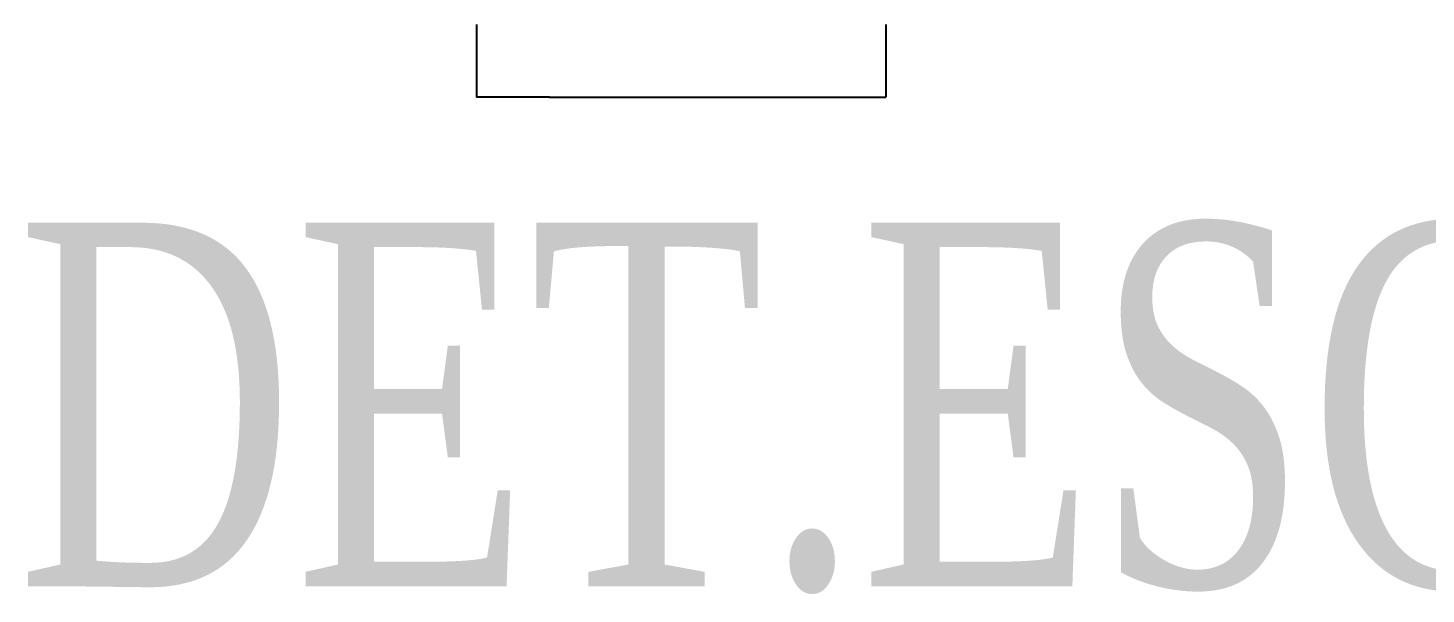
# Model space of a CAD drawing. Header units: inches. Extents: x 542787 to 543192, y 9574025 to 9574373.
# Drawn here: x 543041.079 to 543041.848, y 9574113.531 to 9574113.843 of the extents above; entities that cross this region are included whole.
import ezdxf
from ezdxf.enums import TextEntityAlignment as Align

# ---------------------------------------------------------------- set-up
doc = ezdxf.new("R2010")
doc.units = ezdxf.units.IN
doc.header["$MEASUREMENT"] = 0
doc.layers.add('I-ARQ', color=8, linetype='Continuous')
doc.layers.add('I-NORMO_INST', color=4, linetype='Continuous')
doc.styles.add('TITULO', font='times.ttf')

msp = doc.modelspace()

# ---------------------------------------------------------------- linework, layer by layer
at = {"layer": 'I-ARQ'}
for p, q in [((543041.32601, 9574113.84451), (543041.32601, 9574113.80451)), ((543041.55101, 9574113.84451), (543041.55101, 9574113.80451)), ((543041.36601, 9574113.80451), (543041.32601, 9574113.80451)), ((543041.36601, 9574113.80451), (543041.55101, 9574113.80451))]:
    msp.add_line(p, q, dxfattribs=at)

# ---------------------------------------------------------------- texts
at = {"layer": 'I-NORMO_INST', "style": 'TITULO', "width": 0.7}
msp.add_text('DET.ESG.-03', height=0.2, dxfattribs=at).set_placement((543041.67216, 9574113.63541), align=Align.MIDDLE_CENTER)

doc.saveas('drawing.dxf')
